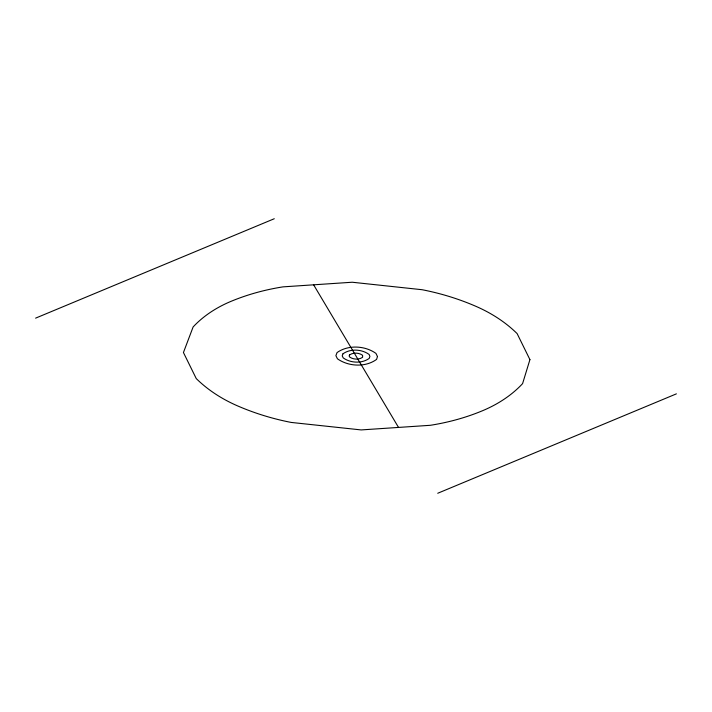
<?xml version="1.0" encoding="UTF-8"?>
<svg xmlns="http://www.w3.org/2000/svg" width="712" height="712" viewBox="0 0 712 712"><rect width="100%" height="100%" fill="white"/><g stroke="black" fill="none" stroke-linecap="round" stroke-linejoin="round"><path stroke-width="1.07" d="M35.6 318.148L274.271 218.735M437.729 493.265L676.4 393.852M313.618 284.818L398.524 427.423M377.467 356.507L376.595 359.382C365.532 367.534 348.426 366.627 337.426 358.777L335.895 355.653L337.052 352.582C348.097 344.644 365.034 345.596 375.936 353.383L377.467 356.507M529.924 359.631L522.59 383.617A134.764 98.559 6.6 0 1 482.344 410.806A198.781 145.373 6.6 0 1 430.351 425.295L361.162 429.923L291.235 422.438A198.781 145.373 6.6 0 1 237.345 405.787A126.923 92.827 6.6 0 1 196.245 378.562L183.438 352.529L193.112 326.968A126.923 92.827 6.6 0 1 231.017 301.354A198.781 145.373 6.6 0 1 283.011 286.865L352.209 282.237L422.136 289.722A198.781 145.373 6.6 0 1 476.017 306.374A126.923 92.827 6.6 0 1 517.126 333.608L529.924 359.631M342.988 353.793L342.214 355.84L343.237 357.922C350.509 363.111 361.794 363.752 369.154 358.447L369.928 356.409L369.11 354.46C361.821 349.138 350.42 348.453 342.988 353.793M349.53 354.959L349.147 355.982L349.654 357.024C353.286 359.613 358.937 359.934 362.613 357.282L362.595 355.288C358.946 352.636 353.25 352.289 349.53 354.959"/></g></svg>
